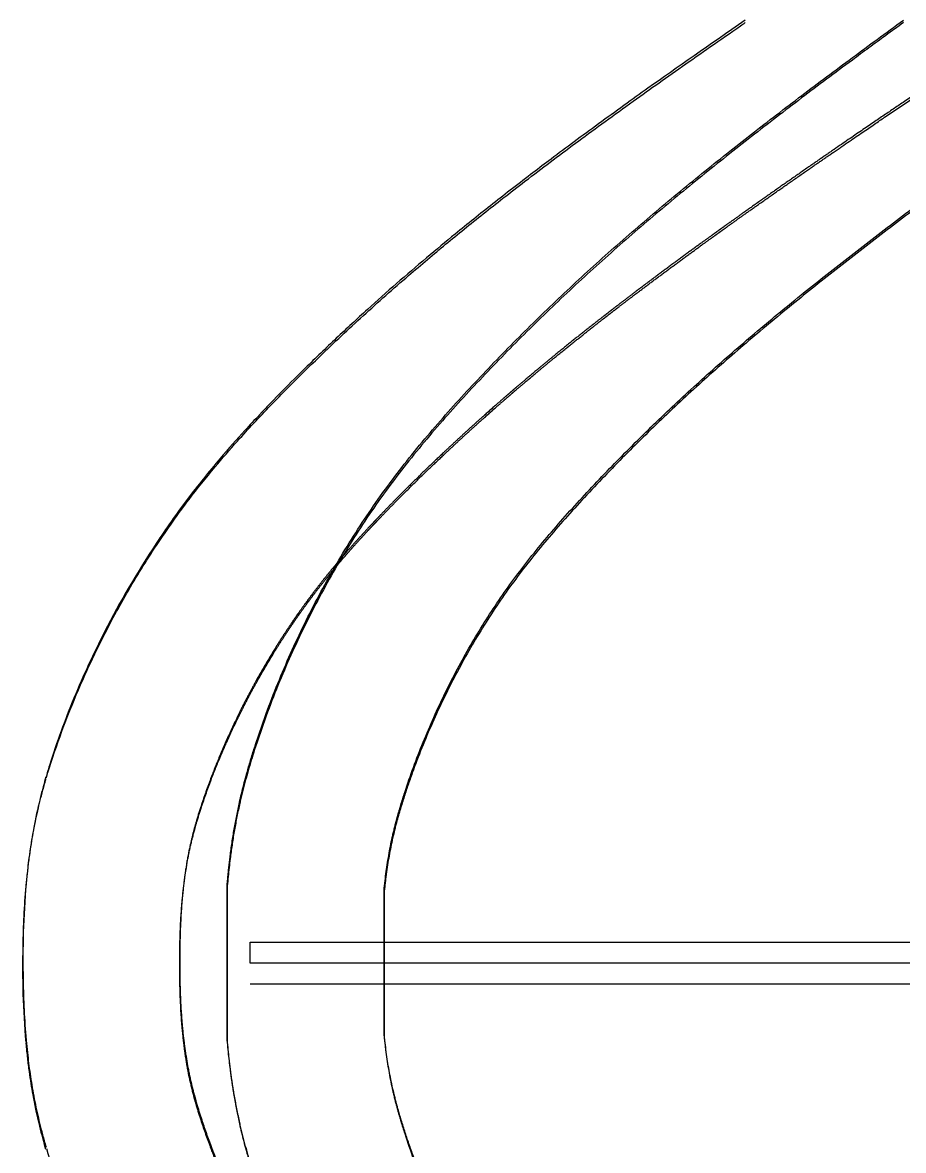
# Model space of a CAD drawing. Header units: inches. Extents: x -1514 to 1282, y -2074 to 286.
# Drawn here: x -1514.28 to -1505.85, y -2028.63 to -2017.84 of the extents above; entities that cross this region are included whole.
import ezdxf

# ---------------------------------------------------------------- set-up
doc = ezdxf.new("R2010")
doc.units = ezdxf.units.IN
doc.header["$LTSCALE"] = 0.1
doc.header["$MEASUREMENT"] = 0
doc.layers.add('pic', color=1, linetype='Continuous')

msp = doc.modelspace()

# ---------------------------------------------------------------- linework, layer by layer
at = {"color": 4, "linetype": 'Continuous', "lineweight": 25}
for p, q in [((-1512.31702, -2027.57374), (-1512.31702, -2026.0729)), ((-1510.81702, -2027.50669), (-1510.81702, -2026.13992))]:
    msp.add_line(p, q, dxfattribs=at)
for p, q in [((-1512.09774, -2026.83486), (-1512.09774, -2026.63486)), ((-1512.09774, -2026.63486), (-1432.65576, -2026.64029)), ((-1315.8957, -2026.83486), (-1512.09774, -2026.83486)), ((-1512.09774, -2027.03486), (-1432.65576, -2027.02942))]:
    msp.add_line(p, q)
at = {"color": 2, "linetype": 'Continuous', "lineweight": 25}
for points, degree, knots in [([(-1442.64849, -1995.5198), (-1442.7002, -1995.52649), (-1442.80454, -1995.54003), (-1443.00576, -1995.56632), (-1443.24825, -1995.59832), (-1443.52413, -1995.63528), (-1443.86768, -1995.68208), (-1444.29464, -1995.74153), (-1444.80617, -1995.81476), (-1445.3159, -1995.88977), (-1445.99358, -1995.99221), (-1446.8352, -1996.12453), (-1447.8448, -1996.29145), (-1449.2017, -1996.52662), (-1450.91347, -1996.84348), (-1452.65124, -1997.19188), (-1454.06219, -1997.49052), (-1455.13036, -1997.72441), (-1456.20686, -1997.9678), (-1457.2853, -1998.21916), (-1458.36674, -1998.47875), (-1459.45262, -1998.74689), (-1460.53614, -1999.02205), (-1461.97045, -1999.39673), (-1463.74685, -1999.88032), (-1465.49973, -2000.38387), (-1466.88893, -2000.79896), (-1467.9225, -2001.11585), (-1468.95547, -2001.44074), (-1470.33551, -2001.88569), (-1472.06394, -2002.46339), (-1474.14471, -2003.19149), (-1476.22948, -2003.95354), (-1477.97876, -2004.61992), (-1479.38687, -2005.17236), (-1480.80084, -2005.73776), (-1482.5666, -2006.46371), (-1484.68686, -2007.36733), (-1486.79458, -2008.29743), (-1488.89424, -2009.25609), (-1490.59454, -2010.0586), (-1491.92656, -2010.70336), (-1492.91609, -2011.19073), (-1493.89761, -2011.68266), (-1494.70846, -2012.09619), (-1495.35311, -2012.42928), (-1495.99455, -2012.7636), (-1496.77538, -2013.17587), (-1497.68181, -2013.66316), (-1498.55736, -2014.14284), (-1499.40005, -2014.61376), (-1500.21835, -2015.08074), (-1500.8823, -2015.46793), (-1501.40314, -2015.77678), (-1501.92458, -2016.08942), (-1502.57468, -2016.48568), (-1503.22353, -2016.88982), (-1503.73935, -2017.21634), (-1504.12485, -2017.46298), (-1504.50874, -2017.71123), (-1504.82728, -2017.91943), (-1505.08113, -2018.08666), (-1505.27093, -2018.21237), (-1505.46006, -2018.3383), (-1505.64849, -2018.46443), (-1505.80627, -2018.57061), (-1505.93482, -2018.65748), (-1506.03002, -2018.72196), (-1506.13344, -2018.79227), (-1506.24819, -2018.87055), (-1506.3527, -2018.94204), (-1506.44117, -2019.00267), (-1506.48796, -2019.03477), (-1506.51103, -2019.05061)], 3, [0.000009165, 0.000009165, 0.000009165, 0.000009165, 0.00196225, 0.003915336, 0.007821507, 0.011727677, 0.015633848, 0.02344619, 0.031258531, 0.039070873, 0.046883214, 0.062507898, 0.078132581, 0.093757264, 0.12500663, 0.156255997, 0.17188068, 0.187505363, 0.203130046, 0.218754729, 0.234379412, 0.250004095, 0.265628779, 0.281253462, 0.312502828, 0.343752194, 0.359376878, 0.375001561, 0.390626244, 0.406250927, 0.437500293, 0.46874966, 0.499999026, 0.531248392, 0.546873075, 0.562497759, 0.593747125, 0.624996491, 0.656245857, 0.687495224, 0.71874459, 0.734369273, 0.749993956, 0.76561864, 0.781243323, 0.789055664, 0.796868006, 0.812492689, 0.828117372, 0.843742055, 0.859366738, 0.874991422, 0.890616105, 0.898428446, 0.906240788, 0.921865471, 0.937490154, 0.945302496, 0.953114837, 0.960927179, 0.968739521, 0.972645691, 0.976551862, 0.980458033, 0.984364204, 0.988270375, 0.99022346, 0.992176545, 0.994129631, 0.996082716, 0.998035801, 0.999012344, 0.999988887, 0.999988887, 0.999988887, 0.999988887]), ([(-1506.51101, -2019.0733), (-1506.49841, -2019.06465), (-1506.47295, -2019.04718), (-1506.42402, -2019.01362), (-1506.3652, -2018.97332), (-1506.29882, -2018.92788), (-1506.21582, -2018.87114), (-1506.12218, -2018.80727), (-1505.99643, -2018.72187), (-1505.83681, -2018.61387), (-1505.64802, -2018.48683), (-1505.4592, -2018.36043), (-1505.26978, -2018.23431), (-1505.07986, -2018.10853), (-1504.82574, -2017.94112), (-1504.50679, -2017.73267), (-1504.12245, -2017.48414), (-1503.73651, -2017.23723), (-1503.2201, -2016.91037), (-1502.57056, -2016.50584), (-1501.91979, -2016.10922), (-1501.39782, -2015.79631), (-1500.87644, -2015.48719), (-1500.21165, -2015.09958), (-1499.3924, -2014.63215), (-1498.54859, -2014.16069), (-1497.67196, -2013.68052), (-1496.76446, -2013.19277), (-1495.98274, -2012.78012), (-1495.34064, -2012.44553), (-1494.69554, -2012.11229), (-1493.88411, -2011.69856), (-1492.90202, -2011.20646), (-1491.91201, -2010.71898), (-1490.57932, -2010.07406), (-1488.87824, -2009.27139), (-1486.77803, -2008.31274), (-1484.67019, -2007.38284), (-1482.55007, -2006.47953), (-1480.78464, -2005.75392), (-1479.37108, -2005.18886), (-1477.96352, -2004.63679), (-1476.21507, -2003.97092), (-1474.13137, -2003.20948), (-1472.05168, -2002.48196), (-1470.32419, -2001.90473), (-1468.9449, -2001.46013), (-1467.91254, -2001.13552), (-1466.87948, -2000.81887), (-1465.49099, -2000.40408), (-1463.73898, -1999.90089), (-1461.96383, -1999.41771), (-1460.53027, -1999.0433), (-1459.44726, -1998.76832), (-1458.36216, -1998.5004), (-1457.28148, -1998.24103), (-1456.20386, -1997.98988), (-1455.12822, -1997.74671), (-1454.06097, -1997.51303), (-1452.65128, -1997.21466), (-1450.91518, -1996.86659), (-1449.20509, -1996.55001), (-1447.84971, -1996.31505), (-1447.00896, -1996.17601), (-1446.3372, -1996.069), (-1445.83118, -1995.99044), (-1445.3237, -1995.9137), (-1444.81445, -1995.83873), (-1444.30394, -1995.76561), (-1443.87838, -1995.70633), (-1443.53724, -1995.65983), (-1443.25999, -1995.62268), (-1443.01395, -1995.59019), (-1442.80854, -1995.56334), (-1442.70142, -1995.54942), (-1442.64841, -1995.54256)], 3, [0.000010752, 0.000010752, 0.000010752, 0.000010752, 0.000499024, 0.000987295, 0.001963837, 0.002940379, 0.003916921, 0.005870006, 0.00782309, 0.011729259, 0.015635428, 0.019541597, 0.023447766, 0.027353935, 0.031260104, 0.039072442, 0.04688478, 0.054697117, 0.062509455, 0.078134131, 0.093758807, 0.101571145, 0.109383482, 0.125008158, 0.140632834, 0.15625751, 0.171882185, 0.187506861, 0.203131537, 0.210943875, 0.218756213, 0.234380888, 0.250005564, 0.26563024, 0.281254915, 0.312504267, 0.343753618, 0.37500297, 0.406252321, 0.437501673, 0.453126348, 0.468751024, 0.500000376, 0.531249727, 0.562499078, 0.59374843, 0.609373106, 0.624997781, 0.640622457, 0.656247133, 0.687496484, 0.718745836, 0.734370511, 0.749995187, 0.765619863, 0.781244539, 0.796869214, 0.81249389, 0.828118566, 0.843743242, 0.874992593, 0.906241944, 0.92186662, 0.937491296, 0.945303634, 0.953115972, 0.960928309, 0.968740647, 0.976552985, 0.984365323, 0.988271492, 0.992177661, 0.99608383, 0.998036914, 0.999989999, 0.999989999, 0.999989999, 0.999989999]), ([(-1506.51103, -2019.05061), (-1506.72336, -2019.19676), (-1507.0152, -2019.40021), (-1507.1699, -2019.50882), (-1507.28967, -2019.59335), (-1507.39096, -2019.66521), (-1507.45441, -2019.71043), (-1507.48565, -2019.73273), (-1507.50304, -2019.74517), (-1507.51617, -2019.75456), (-1507.53344, -2019.76693), (-1507.5541, -2019.78174), (-1507.59141, -2019.80851), (-1507.66528, -2019.86165), (-1507.7783, -2019.94341), (-1507.90451, -2020.03537), (-1508.02777, -2020.12587), (-1508.14807, -2020.2149), (-1508.2654, -2020.30243), (-1508.36548, -2020.37774), (-1508.42847, -2020.42545), (-1508.46332, -2020.45194), (-1508.49004, -2020.47229), (-1508.52232, -2020.49694), (-1508.56143, -2020.52689), (-1508.63157, -2020.58082), (-1508.73878, -2020.66394), (-1508.85861, -2020.75792), (-1509.00495, -2020.87405), (-1509.17437, -2021.011), (-1509.2968, -2021.11188), (-1509.3568, -2021.16181), (-1509.38992, -2021.18951), (-1509.41573, -2021.21118), (-1509.44437, -2021.23529), (-1509.47965, -2021.26512), (-1509.54302, -2021.31899), (-1509.66871, -2021.42702), (-1509.86112, -2021.59613), (-1510.04929, -2021.76655), (-1510.18164, -2021.88919), (-1510.28553, -2021.9869), (-1510.39302, -2022.08959), (-1510.49742, -2022.19095), (-1510.58702, -2022.27936), (-1510.64364, -2022.33593), (-1510.67494, -2022.3674), (-1510.69938, -2022.39207), (-1510.7264, -2022.41948), (-1510.75942, -2022.45314), (-1510.81769, -2022.51301), (-1510.90436, -2022.60353), (-1510.98575, -2022.69053), (-1511.03545, -2022.74464), (-1511.06246, -2022.77435), (-1511.08309, -2022.79718), (-1511.10685, -2022.82366), (-1511.13592, -2022.85633), (-1511.18729, -2022.91472), (-1511.26396, -2023.00401), (-1511.3363, -2023.09117), (-1511.38575, -2023.15235), (-1511.43324, -2023.21218), (-1511.50182, -2023.30114), (-1511.59688, -2023.42949), (-1511.76308, -2023.66793), (-1511.96714, -2023.99798), (-1512.1077, -2024.25517), (-1512.18241, -2024.40101), (-1512.24, -2024.51845), (-1512.29781, -2024.64188), (-1512.36544, -2024.79355), (-1512.45192, -2025.00331), (-1512.55984, -2025.29734), (-1512.611, -2025.46887)], 2, [0.00008814, 0.00008814, 0.00008814, 0.046926783, 0.070346104, 0.085958985, 0.101571866, 0.113281526, 0.119136357, 0.122063772, 0.124015382, 0.125966992, 0.127918602, 0.130846017, 0.136700848, 0.148410508, 0.164023389, 0.17963627, 0.195249151, 0.210862032, 0.226474913, 0.238184573, 0.244039404, 0.247942624, 0.251845844, 0.255749064, 0.261603895, 0.273313555, 0.288926436, 0.304539317, 0.327958638, 0.35137796, 0.36308762, 0.368942451, 0.372845671, 0.376748891, 0.380652111, 0.386506942, 0.398216602, 0.421635924, 0.452861685, 0.476281007, 0.491893888, 0.507506768, 0.523119649, 0.53873253, 0.550442191, 0.556297021, 0.560200241, 0.564103462, 0.568006682, 0.573861512, 0.585571173, 0.601184054, 0.612893714, 0.618748545, 0.622651765, 0.626554985, 0.630458205, 0.636313036, 0.648022696, 0.663635577, 0.675345238, 0.683151678, 0.694861339, 0.71047422, 0.733893541, 0.780732184, 0.827570826, 0.850990148, 0.866603028, 0.882215909, 0.89782879, 0.921248112, 0.952473873, 0.999312516, 0.999312516, 0.999312516]), ([(-1512.61094, -2025.49131), (-1512.55947, -2025.31907), (-1512.45136, -2025.02469), (-1512.36491, -2024.81506), (-1512.29739, -2024.66365), (-1512.23974, -2024.54061), (-1512.18211, -2024.42311), (-1512.1074, -2024.27729), (-1511.96682, -2024.02013), (-1511.76276, -2023.69014), (-1511.59654, -2023.45172), (-1511.50149, -2023.3234), (-1511.43295, -2023.23451), (-1511.3854, -2023.17462), (-1511.33592, -2023.11341), (-1511.26356, -2023.02624), (-1511.18691, -2022.93698), (-1511.13557, -2022.87863), (-1511.10652, -2022.846), (-1511.08277, -2022.81953), (-1511.06209, -2022.79665), (-1511.03504, -2022.7669), (-1510.98528, -2022.71273), (-1510.90386, -2022.6257), (-1510.81724, -2022.53524), (-1510.75905, -2022.47545), (-1510.72608, -2022.44185), (-1510.6991, -2022.41449), (-1510.67461, -2022.38978), (-1510.64328, -2022.35828), (-1510.58662, -2022.30167), (-1510.49699, -2022.21324), (-1510.3926, -2022.11189), (-1510.28522, -2022.00932), (-1510.18132, -2021.91158), (-1510.04897, -2021.78895), (-1509.86081, -2021.61855), (-1509.66844, -2021.44948), (-1509.54278, -2021.34148), (-1509.47942, -2021.28762), (-1509.44415, -2021.25781), (-1509.41552, -2021.2337), (-1509.38969, -2021.21203), (-1509.35656, -2021.18431), (-1509.29653, -2021.13436), (-1509.17406, -2021.03346), (-1509.00463, -2020.8965), (-1508.8583, -2020.78039), (-1508.73852, -2020.68644), (-1508.63135, -2020.60335), (-1508.56124, -2020.54945), (-1508.52215, -2020.51952), (-1508.48988, -2020.49488), (-1508.46316, -2020.47453), (-1508.42831, -2020.44804), (-1508.36532, -2020.40033), (-1508.26525, -2020.32503), (-1508.14793, -2020.2375), (-1508.02764, -2020.14848), (-1507.90439, -2020.05799), (-1507.77819, -2019.96604), (-1507.66519, -2019.8843), (-1507.59133, -2019.83116), (-1507.55403, -2019.8044), (-1507.53337, -2019.78959), (-1507.51609, -2019.77722), (-1507.50301, -2019.76786), (-1507.48568, -2019.75547), (-1507.45454, -2019.73323), (-1507.39127, -2019.68815), (-1507.29019, -2019.61643), (-1507.17056, -2019.53201), (-1507.01594, -2019.42345), (-1506.72389, -2019.21985), (-1506.51101, -2019.0733)], 2, [0.000675816, 0.000675816, 0.000675816, 0.047514806, 0.0787408, 0.102160295, 0.117773292, 0.133386289, 0.148999286, 0.172418781, 0.219257772, 0.266096762, 0.289516258, 0.305129255, 0.316839002, 0.324645501, 0.336355248, 0.351968245, 0.363677993, 0.369532867, 0.373436116, 0.377339365, 0.381242614, 0.387097488, 0.398807236, 0.414420233, 0.42612998, 0.431984854, 0.435888103, 0.439791353, 0.443694602, 0.449549476, 0.461259223, 0.47687222, 0.492485217, 0.508098214, 0.523711211, 0.547130706, 0.5783567, 0.601776195, 0.613485943, 0.619340816, 0.623244066, 0.627147315, 0.631050564, 0.636905438, 0.648615186, 0.672034681, 0.695454176, 0.711067173, 0.72668017, 0.738389918, 0.744244791, 0.748148041, 0.75205129, 0.755954539, 0.761809413, 0.77351916, 0.789132157, 0.804745154, 0.820358151, 0.835971148, 0.851584145, 0.863293892, 0.869148766, 0.872076203, 0.874027828, 0.875979452, 0.877931077, 0.880858514, 0.886713388, 0.898423135, 0.914036132, 0.929649129, 0.953068624, 0.999907615, 0.999907615, 0.999907615]), ([(-1512.74807, -2026.23272), (-1512.7463, -2026.21386), (-1512.7425, -2026.17502), (-1512.73697, -2026.12364), (-1512.73241, -2026.08484), (-1512.72875, -2026.05586), (-1512.72631, -2026.0374), (-1512.72289, -2026.01263), (-1512.71844, -2025.98192), (-1512.71004, -2025.92724), (-1512.69959, -2025.86653), (-1512.68764, -2025.80388), (-1512.67836, -2025.75833), (-1512.66869, -2025.71376), (-1512.65865, -2025.67011), (-1512.64979, -2025.63388), (-1512.64352, -2025.60923), (-1512.63934, -2025.59321), (-1512.63675, -2025.58338), (-1512.63239, -2025.56721), (-1512.62629, -2025.54511), (-1512.61924, -2025.52011), (-1512.61365, -2025.50068), (-1512.61094, -2025.49131)], 3, [0.002383545, 0.002383545, 0.002383545, 0.002383545, 0.064401766, 0.126419988, 0.188438209, 0.219447319, 0.25045643, 0.28146554, 0.312474651, 0.374492872, 0.498529314, 0.560547535, 0.622565756, 0.684583977, 0.746602198, 0.808620419, 0.83962953, 0.855134085, 0.87063864, 0.901647751, 0.932656861, 0.963665972, 0.994675082, 0.994675082, 0.994675082, 0.994675082]), ([(-1512.611, -2025.46887), (-1512.61396, -2025.47908), (-1512.62016, -2025.50068), (-1512.62734, -2025.52606), (-1512.63217, -2025.54353), (-1512.63463, -2025.55258), (-1512.63581, -2025.55697), (-1512.6362, -2025.55841), (-1512.63795, -2025.565), (-1512.64005, -2025.57293), (-1512.64403, -2025.58819), (-1512.6487, -2025.60643), (-1512.65411, -2025.62817), (-1512.66105, -2025.65685), (-1512.66949, -2025.69335), (-1512.6823, -2025.75215), (-1512.69442, -2025.81354), (-1512.70482, -2025.8721), (-1512.71236, -2025.91774), (-1512.71824, -2025.95635), (-1512.72222, -2025.98411), (-1512.72438, -2025.99968), (-1512.72613, -2026.0126), (-1512.72733, -2026.02166), (-1512.72914, -2026.03565), (-1512.73227, -2026.06065), (-1512.73689, -2026.10019), (-1512.74244, -2026.15196), (-1512.74627, -2026.19119), (-1512.74806, -2026.21022)], 3, [0.004946975, 0.004946975, 0.004946975, 0.004946975, 0.035961739, 0.066976503, 0.097991267, 0.113498649, 0.12125234, 0.125129186, 0.129006031, 0.144513413, 0.160020795, 0.191035559, 0.222050324, 0.253065088, 0.315094616, 0.377124144, 0.5011832, 0.563212728, 0.625242256, 0.687271784, 0.718286549, 0.733793931, 0.749301313, 0.764808695, 0.780316077, 0.811330841, 0.873360369, 0.935389897, 0.997419425, 0.997419425, 0.997419425, 0.997419425]), ([(-1512.74806, -2026.21022), (-1512.75243, -2026.259), (-1512.75968, -2026.35546), (-1512.76986, -2026.55843), (-1512.77348, -2026.7691), (-1512.77166, -2026.98495), (-1512.76736, -2027.14006), (-1512.75976, -2027.29158), (-1512.75245, -2027.38821), (-1512.74807, -2027.43699)], 3, [0.0000781715, 0.0000781715, 0.0000781715, 0.0000781715, 0.0048245819, 0.0095709923, 0.0190638131, 0.0238102235, 0.0285566339, 0.0333030443, 0.0380494547, 0.0380494547, 0.0380494547, 0.0380494547]), ([(-1512.74806, -2027.45949), (-1512.75243, -2027.41072), (-1512.75968, -2027.31426), (-1512.76986, -2027.11129), (-1512.77348, -2026.90061), (-1512.77166, -2026.68476), (-1512.76736, -2026.52965), (-1512.75976, -2026.37814), (-1512.75245, -2026.2815), (-1512.74807, -2026.23272)], 3, [0.0000781715, 0.0000781715, 0.0000781715, 0.0000781715, 0.0048245819, 0.0095709923, 0.0190638131, 0.0238102235, 0.0285566339, 0.0333030443, 0.0380494547, 0.0380494547, 0.0380494547, 0.0380494547]), ([(-1512.74807, -2027.43699), (-1512.7463, -2027.45585), (-1512.7425, -2027.49469), (-1512.73697, -2027.54608), (-1512.73241, -2027.58487), (-1512.72875, -2027.61386), (-1512.72631, -2027.63232), (-1512.72289, -2027.65709), (-1512.71844, -2027.68779), (-1512.71004, -2027.74247), (-1512.69959, -2027.80318), (-1512.68764, -2027.86584), (-1512.67836, -2027.91138), (-1512.66869, -2027.95595), (-1512.65865, -2027.9996), (-1512.64979, -2028.03583), (-1512.64352, -2028.06048), (-1512.63934, -2028.07651), (-1512.63675, -2028.08634), (-1512.63239, -2028.10251), (-1512.62629, -2028.12461), (-1512.61924, -2028.14961), (-1512.61365, -2028.16904), (-1512.61094, -2028.1784)], 3, [0.002383545, 0.002383545, 0.002383545, 0.002383545, 0.064401766, 0.126419988, 0.188438209, 0.219447319, 0.25045643, 0.28146554, 0.312474651, 0.374492872, 0.498529314, 0.560547535, 0.622565756, 0.684583977, 0.746602198, 0.808620419, 0.83962953, 0.855134085, 0.87063864, 0.901647751, 0.932656861, 0.963665972, 0.994675082, 0.994675082, 0.994675082, 0.994675082]), ([(-1512.611, -2028.20084), (-1512.61396, -2028.19064), (-1512.62016, -2028.16904), (-1512.62734, -2028.14365), (-1512.63217, -2028.12618), (-1512.63463, -2028.11714), (-1512.63581, -2028.11275), (-1512.6362, -2028.1113), (-1512.63795, -2028.10472), (-1512.64005, -2028.09679), (-1512.64403, -2028.08153), (-1512.6487, -2028.06328), (-1512.65411, -2028.04154), (-1512.66105, -2028.01286), (-1512.66949, -2027.97636), (-1512.6823, -2027.91757), (-1512.69442, -2027.85618), (-1512.70482, -2027.79761), (-1512.71236, -2027.75197), (-1512.71824, -2027.71337), (-1512.72222, -2027.68561), (-1512.72438, -2027.67003), (-1512.72613, -2027.65711), (-1512.72733, -2027.64806), (-1512.72914, -2027.63406), (-1512.73227, -2027.60906), (-1512.73689, -2027.56952), (-1512.74244, -2027.51776), (-1512.74627, -2027.47853), (-1512.74806, -2027.45949)], 3, [0.004946975, 0.004946975, 0.004946975, 0.004946975, 0.035961739, 0.066976503, 0.097991267, 0.113498649, 0.12125234, 0.125129186, 0.129006031, 0.144513413, 0.160020795, 0.191035559, 0.222050324, 0.253065088, 0.315094616, 0.377124144, 0.5011832, 0.563212728, 0.625242256, 0.687271784, 0.718286549, 0.733793931, 0.749301313, 0.764808695, 0.780316077, 0.811330841, 0.873360369, 0.935389897, 0.997419425, 0.997419425, 0.997419425, 0.997419425]), ([(-1512.61094, -2028.1784), (-1512.55947, -2028.35065), (-1512.45136, -2028.64503), (-1512.36491, -2028.85465), (-1512.29739, -2029.00606), (-1512.23974, -2029.12911), (-1512.18211, -2029.2466), (-1512.1074, -2029.39242), (-1511.96682, -2029.64959), (-1511.76276, -2029.97957), (-1511.59654, -2030.218), (-1511.50149, -2030.34632), (-1511.43295, -2030.4352), (-1511.3854, -2030.49509), (-1511.33592, -2030.55631), (-1511.26356, -2030.64348), (-1511.18691, -2030.73273), (-1511.13557, -2030.79109), (-1511.10652, -2030.82372), (-1511.08277, -2030.85018), (-1511.06209, -2030.87307), (-1511.03504, -2030.90282), (-1510.98528, -2030.95699), (-1510.90386, -2031.04402), (-1510.81724, -2031.13447), (-1510.75905, -2031.19426), (-1510.72608, -2031.22787), (-1510.6991, -2031.25522), (-1510.67461, -2031.27994), (-1510.64328, -2031.31144), (-1510.58662, -2031.36805), (-1510.49699, -2031.45648), (-1510.3926, -2031.55782), (-1510.28522, -2031.6604), (-1510.18132, -2031.75814), (-1510.04897, -2031.88076), (-1509.86081, -2032.05117), (-1509.66844, -2032.22024), (-1509.54278, -2032.32824), (-1509.47942, -2032.38209), (-1509.44415, -2032.41191), (-1509.41552, -2032.43601), (-1509.38969, -2032.45769), (-1509.35656, -2032.4854), (-1509.29653, -2032.53535), (-1509.17406, -2032.63626), (-1509.00463, -2032.77321), (-1508.8583, -2032.88933), (-1508.73852, -2032.98328), (-1508.63135, -2033.06636), (-1508.56124, -2033.12027), (-1508.52215, -2033.1502), (-1508.48988, -2033.17484), (-1508.46316, -2033.19519), (-1508.42831, -2033.22167), (-1508.36532, -2033.26938), (-1508.26525, -2033.34469), (-1508.14793, -2033.43221), (-1508.02764, -2033.52123), (-1507.90439, -2033.61172), (-1507.77819, -2033.70368), (-1507.66519, -2033.78542), (-1507.59133, -2033.83855), (-1507.55403, -2033.86532), (-1507.53337, -2033.88012), (-1507.51609, -2033.8925), (-1507.50301, -2033.90186), (-1507.48568, -2033.91425), (-1507.45454, -2033.93648), (-1507.39127, -2033.98157), (-1507.29019, -2034.05329), (-1507.17056, -2034.1377), (-1507.01594, -2034.24627), (-1506.72389, -2034.44987), (-1506.51101, -2034.59641)], 2, [0.000675816, 0.000675816, 0.000675816, 0.047514806, 0.0787408, 0.102160295, 0.117773292, 0.133386289, 0.148999286, 0.172418781, 0.219257772, 0.266096762, 0.289516258, 0.305129255, 0.316839002, 0.324645501, 0.336355248, 0.351968245, 0.363677993, 0.369532867, 0.373436116, 0.377339365, 0.381242614, 0.387097488, 0.398807236, 0.414420233, 0.42612998, 0.431984854, 0.435888103, 0.439791353, 0.443694602, 0.449549476, 0.461259223, 0.47687222, 0.492485217, 0.508098214, 0.523711211, 0.547130706, 0.5783567, 0.601776195, 0.613485943, 0.619340816, 0.623244066, 0.627147315, 0.631050564, 0.636905438, 0.648615186, 0.672034681, 0.695454176, 0.711067173, 0.72668017, 0.738389918, 0.744244791, 0.748148041, 0.75205129, 0.755954539, 0.761809413, 0.77351916, 0.789132157, 0.804745154, 0.820358151, 0.835971148, 0.851584145, 0.863293892, 0.869148766, 0.872076203, 0.874027828, 0.875979452, 0.877931077, 0.880858514, 0.886713388, 0.898423135, 0.914036132, 0.929649129, 0.953068624, 0.999907615, 0.999907615, 0.999907615]), ([(-1506.51103, -2034.61911), (-1506.72336, -2034.47296), (-1507.0152, -2034.26951), (-1507.1699, -2034.16089), (-1507.28967, -2034.07637), (-1507.39096, -2034.0045), (-1507.45441, -2033.95929), (-1507.48565, -2033.93698), (-1507.50304, -2033.92455), (-1507.51617, -2033.91515), (-1507.53344, -2033.90279), (-1507.5541, -2033.88798), (-1507.59141, -2033.86121), (-1507.66528, -2033.80806), (-1507.7783, -2033.72631), (-1507.90451, -2033.63434), (-1508.02777, -2033.54384), (-1508.14807, -2033.45482), (-1508.2654, -2033.36728), (-1508.36548, -2033.29197), (-1508.42847, -2033.24426), (-1508.46332, -2033.21778), (-1508.49004, -2033.19743), (-1508.52232, -2033.17278), (-1508.56143, -2033.14283), (-1508.63157, -2033.0889), (-1508.73878, -2033.00577), (-1508.85861, -2032.9118), (-1509.00495, -2032.79566), (-1509.17437, -2032.65871), (-1509.2968, -2032.55784), (-1509.3568, -2032.5079), (-1509.38992, -2032.4802), (-1509.41573, -2032.45854), (-1509.44437, -2032.43442), (-1509.47965, -2032.4046), (-1509.54302, -2032.35073), (-1509.66871, -2032.24269), (-1509.86112, -2032.07358), (-1510.04929, -2031.90316), (-1510.18164, -2031.78053), (-1510.28553, -2031.68281), (-1510.39302, -2031.58013), (-1510.49742, -2031.47876), (-1510.58702, -2031.39035), (-1510.64364, -2031.33378), (-1510.67494, -2031.30232), (-1510.69938, -2031.27764), (-1510.7264, -2031.25024), (-1510.75942, -2031.21657), (-1510.81769, -2031.1567), (-1510.90436, -2031.06619), (-1510.98575, -2030.97918), (-1511.03545, -2030.92507), (-1511.06246, -2030.89537), (-1511.08309, -2030.87254), (-1511.10685, -2030.84605), (-1511.13592, -2030.81339), (-1511.18729, -2030.75499), (-1511.26396, -2030.66571), (-1511.3363, -2030.57855), (-1511.38575, -2030.51736), (-1511.43324, -2030.45753), (-1511.50182, -2030.36858), (-1511.59688, -2030.24022), (-1511.76308, -2030.00179), (-1511.96714, -2029.67173), (-1512.1077, -2029.41455), (-1512.18241, -2029.2687), (-1512.24, -2029.15126), (-1512.29781, -2029.02784), (-1512.36544, -2028.87616), (-1512.45192, -2028.66641), (-1512.55984, -2028.37238), (-1512.611, -2028.20084)], 2, [0.00008814, 0.00008814, 0.00008814, 0.046926783, 0.070346104, 0.085958985, 0.101571866, 0.113281526, 0.119136357, 0.122063772, 0.124015382, 0.125966992, 0.127918602, 0.130846017, 0.136700848, 0.148410508, 0.164023389, 0.17963627, 0.195249151, 0.210862032, 0.226474913, 0.238184573, 0.244039404, 0.247942624, 0.251845844, 0.255749064, 0.261603895, 0.273313555, 0.288926436, 0.304539317, 0.327958638, 0.35137796, 0.36308762, 0.368942451, 0.372845671, 0.376748891, 0.380652111, 0.386506942, 0.398216602, 0.421635924, 0.452861685, 0.476281007, 0.491893888, 0.507506768, 0.523119649, 0.53873253, 0.550442191, 0.556297021, 0.560200241, 0.564103462, 0.568006682, 0.573861512, 0.585571173, 0.601184054, 0.612893714, 0.618748545, 0.622651765, 0.626554985, 0.630458205, 0.636313036, 0.648022696, 0.663635577, 0.675345238, 0.683151678, 0.694861339, 0.71047422, 0.733893541, 0.780732184, 0.827570826, 0.850990148, 0.866603028, 0.882215909, 0.89782879, 0.921248112, 0.952473873, 0.999312516, 0.999312516, 0.999312516])]:
    msp.add_open_spline(points, degree=degree, knots=knots, dxfattribs=at)
at = {"color": 2, "linetype": 'Continuous'}
for points, knots in [([(-1507.36152, -2017.81502), (-1507.70424, -2018.05092), (-1508.01433, -2018.26767), (-1508.43408, -2018.56659), (-1508.60652, -2018.6907), (-1508.92254, -2018.9215), (-1509.0743, -2019.03392), (-1509.27892, -2019.18784), (-1509.33465, -2019.23002), (-1509.45242, -2019.31979), (-1509.52318, -2019.37411), (-1509.65087, -2019.47303), (-1509.71375, -2019.52216), (-1509.89965, -2019.66865), (-1510.01982, -2019.76505), (-1510.22967, -2019.93655), (-1510.31462, -2020.00698), (-1510.50829, -2020.17038), (-1510.60297, -2020.2517), (-1510.79112, -2020.41615), (-1510.88405, -2020.49882), (-1511.07667, -2020.67328), (-1511.17566, -2020.76472), (-1511.37227, -2020.94999), (-1511.47401, -2021.04779), (-1511.6442, -2021.21497), (-1511.7105, -2021.28103), (-1511.86543, -2021.43834), (-1511.93847, -2021.51407), (-1512.05689, -2021.63959), (-1512.10339, -2021.68968), (-1512.22406, -2021.82192), (-1512.30746, -2021.91611), (-1512.49596, -2022.13749), (-1512.59756, -2022.26352), (-1512.80396, -2022.53693), (-1512.90278, -2022.67696), (-1513.17768, -2023.09207), (-1513.34236, -2023.37461), (-1513.5957, -2023.87042), (-1513.69589, -2024.08625), (-1513.87243, -2024.51247), (-1513.94942, -2024.72326), (-1514.02711, -2024.96967), (-1514.03791, -2025.00489), (-1514.04842, -2025.04011)], [0.00008814, 0.00008814, 0.00008814, 0.00008814, 0.111717538, 0.111717538, 0.168796633, 0.168796633, 0.225875727, 0.225875727, 0.249013578, 0.249013578, 0.27215143, 0.27215143, 0.295289281, 0.295289281, 0.341564984, 0.341564984, 0.378677134, 0.378677134, 0.415789285, 0.415789285, 0.452901435, 0.452901435, 0.4936431, 0.4936431, 0.534384765, 0.534384765, 0.565022442, 0.565022442, 0.595660119, 0.595660119, 0.616739002, 0.616739002, 0.652010019, 0.652010019, 0.703082308, 0.703082308, 0.754154596, 0.754154596, 0.851899122, 0.851899122, 0.919934883, 0.919934883, 0.987970644, 0.987970644, 0.999312516, 0.999312516, 0.999312516, 0.999312516]), ([(-1514.04814, -2025.06185), (-1513.9692, -2024.79765), (-1513.87397, -2024.53424), (-1513.691, -2024.101), (-1513.61214, -2023.93018), (-1513.45178, -2023.60851), (-1513.36657, -2023.44979), (-1513.18771, -2023.13981), (-1513.09362, -2022.98766), (-1512.89571, -2022.68914), (-1512.79182, -2022.54257), (-1512.60109, -2022.29179), (-1512.52123, -2022.19209), (-1512.36603, -2022.00673), (-1512.29481, -2021.9245), (-1512.16391, -2021.77827), (-1512.1179, -2021.72807), (-1512.01274, -2021.61516), (-1511.95804, -2021.55747), (-1511.84956, -2021.445), (-1511.7929, -2021.3872), (-1511.69385, -2021.28735), (-1511.64267, -2021.23635), (-1511.53997, -2021.13517), (-1511.48812, -2021.08465), (-1511.36513, -2020.96618), (-1511.29461, -2020.89923), (-1511.15633, -2020.76978), (-1511.08603, -2020.70488), (-1510.87367, -2020.51154), (-1510.72948, -2020.38386), (-1510.52252, -2020.20554), (-1510.46241, -2020.15431), (-1510.33938, -2020.05065), (-1510.28621, -2020.00634), (-1510.17004, -2019.91042), (-1510.11094, -2019.8621), (-1509.93093, -2019.71632), (-1509.80702, -2019.61781), (-1509.61026, -2019.46413), (-1509.53993, -2019.40971), (-1509.38197, -2019.28856), (-1509.30739, -2019.232), (-1509.1496, -2019.11324), (-1509.06884, -2019.05296), (-1508.82115, -2018.86959), (-1508.64874, -2018.74391), (-1508.37509, -2018.54726), (-1508.29905, -2018.49303), (-1508.13541, -2018.37692), (-1508.05079, -2018.31721), (-1507.78855, -2018.13314), (-1507.60259, -2018.00387), (-1507.3909, -2017.85797), (-1507.37626, -2017.84788), (-1507.36156, -2017.83776)], [0.000675816, 0.000675816, 0.000675816, 0.000675816, 0.08561554, 0.08561554, 0.139146797, 0.139146797, 0.192678054, 0.192678054, 0.246209311, 0.246209311, 0.299740568, 0.299740568, 0.340157944, 0.340157944, 0.37225838, 0.37225838, 0.395886769, 0.395886769, 0.419515159, 0.419515159, 0.441117368, 0.441117368, 0.462719577, 0.462719577, 0.484321786, 0.484321786, 0.513027123, 0.513027123, 0.541732459, 0.541732459, 0.599143131, 0.599143131, 0.62262963, 0.62262963, 0.646116129, 0.646116129, 0.669602628, 0.669602628, 0.716575626, 0.716575626, 0.741975699, 0.741975699, 0.772971861, 0.772971861, 0.803968024, 0.803968024, 0.865960349, 0.865960349, 0.898252804, 0.898252804, 0.930545259, 0.930545259, 0.995130168, 0.995130168, 0.999907615, 0.999907615, 0.999907615, 0.999907615]), ([(-1514.05195, -2025.05213), (-1514.06086, -2025.08292), (-1514.06952, -2025.11343), (-1514.08087, -2025.15446), (-1514.08479, -2025.16893), (-1514.10003, -2025.22677), (-1514.10964, -2025.26503), (-1514.14001, -2025.39266), (-1514.15909, -2025.48419), (-1514.18866, -2025.64798), (-1514.19996, -2025.71911), (-1514.21713, -2025.84461), (-1514.22155, -2025.88068), (-1514.23156, -2025.96914), (-1514.23654, -2026.01752), (-1514.24124, -2026.06739), (-1514.24138, -2026.06883), (-1514.24151, -2026.07027)], [0.004946975, 0.004946975, 0.004946975, 0.004946975, 0.08463487, 0.08463487, 0.140093526, 0.140093526, 0.254702673, 0.254702673, 0.519336094, 0.519336094, 0.734987229, 0.734987229, 0.864282675, 0.864282675, 0.993578121, 0.993578121, 0.997419425, 0.997419425, 0.997419425, 0.997419425]), ([(-1514.24154, -2026.09289), (-1514.23439, -2026.01654), (-1514.22616, -2025.94085), (-1514.20982, -2025.81191), (-1514.19919, -2025.73914), (-1514.17571, -2025.59851), (-1514.1623, -2025.52701), (-1514.13324, -2025.38774), (-1514.11778, -2025.32049), (-1514.08973, -2025.20991), (-1514.08056, -2025.17579), (-1514.06387, -2025.11624), (-1514.05775, -2025.09481), (-1514.05168, -2025.07386)], [0.002383545, 0.002383545, 0.002383545, 0.002383545, 0.206669405, 0.206669405, 0.410955265, 0.410955265, 0.615241125, 0.615241125, 0.819526985, 0.819526985, 0.938174056, 0.938174056, 0.994675082, 0.994675082, 0.994675082, 0.994675082]), ([(-1514.24207, -2026.07632), (-1514.26986, -2026.38639), (-1514.27626, -2026.69003), (-1514.26797, -2027.18971), (-1514.25934, -2027.37883), (-1514.24205, -2027.57126)], [0.0000781715, 0.0000781715, 0.0000781715, 0.0000781715, 0.0234960407, 0.0234960407, 0.0380494547, 0.0380494547, 0.0380494547, 0.0380494547]), ([(-1514.24207, -2027.59339), (-1514.26986, -2027.28332), (-1514.27626, -2026.97968), (-1514.26797, -2026.48), (-1514.25934, -2026.29088), (-1514.24205, -2026.09846)], [0.0000781715, 0.0000781715, 0.0000781715, 0.0000781715, 0.0234960407, 0.0234960407, 0.0380494547, 0.0380494547, 0.0380494547, 0.0380494547]), ([(-1514.24154, -2027.57682), (-1514.23439, -2027.65318), (-1514.22616, -2027.72886), (-1514.20982, -2027.85781), (-1514.19919, -2027.93057), (-1514.17571, -2028.07121), (-1514.1623, -2028.14271), (-1514.13324, -2028.28198), (-1514.11778, -2028.34923), (-1514.08973, -2028.4598), (-1514.08056, -2028.49393), (-1514.06387, -2028.55347), (-1514.05775, -2028.57491), (-1514.05168, -2028.59585)], [0.002383545, 0.002383545, 0.002383545, 0.002383545, 0.206669405, 0.206669405, 0.410955265, 0.410955265, 0.615241125, 0.615241125, 0.819526985, 0.819526985, 0.938174056, 0.938174056, 0.994675082, 0.994675082, 0.994675082, 0.994675082]), ([(-1514.05195, -2028.61759), (-1514.06086, -2028.58679), (-1514.06952, -2028.55628), (-1514.08087, -2028.51525), (-1514.08479, -2028.50079), (-1514.10003, -2028.44294), (-1514.10964, -2028.40469), (-1514.14001, -2028.27706), (-1514.15909, -2028.18552), (-1514.18866, -2028.02173), (-1514.19996, -2027.95061), (-1514.21713, -2027.82511), (-1514.22155, -2027.78904), (-1514.23156, -2027.70058), (-1514.23654, -2027.6522), (-1514.24124, -2027.60232), (-1514.24138, -2027.60088), (-1514.24151, -2027.59945)], [0.004946975, 0.004946975, 0.004946975, 0.004946975, 0.08463487, 0.08463487, 0.140093526, 0.140093526, 0.254702673, 0.254702673, 0.519336094, 0.519336094, 0.734987229, 0.734987229, 0.864282675, 0.864282675, 0.993578121, 0.993578121, 0.997419425, 0.997419425, 0.997419425, 0.997419425]), ([(-1514.04814, -2028.60786), (-1513.9692, -2028.87207), (-1513.87397, -2029.13547), (-1513.691, -2029.56871), (-1513.61214, -2029.73954), (-1513.45178, -2030.06121), (-1513.36657, -2030.21993), (-1513.18771, -2030.5299), (-1513.09362, -2030.68206), (-1512.89571, -2030.98057), (-1512.79182, -2031.12715), (-1512.60109, -2031.37792), (-1512.52123, -2031.47762), (-1512.36603, -2031.66299), (-1512.29481, -2031.74521), (-1512.16391, -2031.89145), (-1512.1179, -2031.94165), (-1512.01274, -2032.05456), (-1511.95804, -2032.11224), (-1511.84956, -2032.22471), (-1511.7929, -2032.28252), (-1511.69385, -2032.38236), (-1511.64267, -2032.43337), (-1511.53997, -2032.53455), (-1511.48812, -2032.58506), (-1511.36513, -2032.70354), (-1511.29461, -2032.77048), (-1511.15633, -2032.89994), (-1511.08603, -2032.96484), (-1510.87367, -2033.15817), (-1510.72948, -2033.28586), (-1510.52252, -2033.46418), (-1510.46241, -2033.51541), (-1510.33938, -2033.61907), (-1510.28621, -2033.66337), (-1510.17004, -2033.75929), (-1510.11094, -2033.80761), (-1509.93093, -2033.9534), (-1509.80702, -2034.05191), (-1509.61026, -2034.20559), (-1509.53993, -2034.26001), (-1509.38197, -2034.38115), (-1509.30739, -2034.43771), (-1509.1496, -2034.55648), (-1509.06884, -2034.61675), (-1508.82115, -2034.80013), (-1508.64874, -2034.92581), (-1508.37509, -2035.12246), (-1508.29905, -2035.17668), (-1508.13541, -2035.2928), (-1508.05079, -2035.35251), (-1507.78855, -2035.53657), (-1507.60259, -2035.66585), (-1507.3909, -2035.81175), (-1507.37626, -2035.82184), (-1507.36156, -2035.83196)], [0.000675816, 0.000675816, 0.000675816, 0.000675816, 0.08561554, 0.08561554, 0.139146797, 0.139146797, 0.192678054, 0.192678054, 0.246209311, 0.246209311, 0.299740568, 0.299740568, 0.340157944, 0.340157944, 0.37225838, 0.37225838, 0.395886769, 0.395886769, 0.419515159, 0.419515159, 0.441117368, 0.441117368, 0.462719577, 0.462719577, 0.484321786, 0.484321786, 0.513027123, 0.513027123, 0.541732459, 0.541732459, 0.599143131, 0.599143131, 0.62262963, 0.62262963, 0.646116129, 0.646116129, 0.669602628, 0.669602628, 0.716575626, 0.716575626, 0.741975699, 0.741975699, 0.772971861, 0.772971861, 0.803968024, 0.803968024, 0.865960349, 0.865960349, 0.898252804, 0.898252804, 0.930545259, 0.930545259, 0.995130168, 0.995130168, 0.999907615, 0.999907615, 0.999907615, 0.999907615])]:
    msp.add_open_spline(points, degree=3, knots=knots, dxfattribs=at)
at = {"color": 4, "linetype": 'Continuous', "lineweight": 25}
for points, knots in [([(-1512.13775, -2025.04499), (-1512.13232, -2025.02549), (-1512.12136, -2024.98612), (-1512.10407, -2024.92674), (-1512.08596, -2024.86643), (-1512.06697, -2024.8052), (-1512.0381, -2024.71475), (-1511.99814, -2024.59526), (-1511.92868, -2024.4), (-1511.83508, -2024.15795), (-1511.67257, -2023.77789), (-1511.44532, -2023.31366), (-1511.18753, -2022.86716), (-1510.96235, -2022.52205), (-1510.78539, -2022.27213), (-1510.59868, -2022.02847), (-1510.34055, -2021.7137), (-1510.06907, -2021.41032), (-1509.79142, -2021.11627), (-1509.51025, -2020.82797), (-1509.14871, -2020.47426), (-1508.70319, -2020.06416), (-1508.24471, -2019.66621), (-1507.77739, -2019.28034), (-1507.30256, -2018.90375), (-1506.90375, -2018.59756), (-1506.58116, -2018.35461), (-1506.34041, -2018.17545), (-1506.09487, -2017.99452), (-1505.93163, -2017.87557), (-1505.84774, -2017.81443)], [0, 0, 0, 0, 0.00607269, 0.01226018, 0.01856306, 0.02498187, 0.03151715, 0.04709142, 0.06285747, 0.09387431, 0.12525789, 0.18757416, 0.25013529, 0.28170795, 0.31310363, 0.34362407, 0.37564154, 0.43792099, 0.46872737, 0.50014749, 0.56199528, 0.62471816, 0.68716583, 0.74973706, 0.81230469, 0.87486397, 0.90550442, 0.93742728, 0.9678441, 1, 1, 1, 1]), ([(-1510.69115, -2025.44171), (-1510.68954, -2025.43592), (-1510.68619, -2025.42389), (-1510.6804, -2025.40326), (-1510.67429, -2025.38184), (-1510.66569, -2025.35245), (-1510.64786, -2025.29273), (-1510.60744, -2025.1638), (-1510.5377, -2024.96194), (-1510.44479, -2024.72187), (-1510.30905, -2024.40465), (-1510.119, -2024.01676), (-1509.90526, -2023.64703), (-1509.72145, -2023.36546), (-1509.57764, -2023.16225), (-1509.42424, -2022.96204), (-1509.25964, -2022.76122), (-1509.08539, -2022.56066), (-1508.90073, -2022.35786), (-1508.70891, -2022.1547), (-1508.44805, -2021.88726), (-1508.11369, -2021.56026), (-1507.70058, -2021.18016), (-1507.2738, -2020.80981), (-1506.83244, -2020.4454), (-1506.37908, -2020.08587), (-1505.9159, -2019.73024), (-1505.56285, -2019.46615), (-1505.32528, -2019.29068), (-1505.20674, -2019.20359), (-1505.0873, -2019.11631), (-1505.00595, -2019.05703), (-1504.96548, -2019.02754)], [0.000569762, 0.000569762, 0.000569762, 0.000569762, 0.002521487, 0.004473212, 0.008376661, 0.012280111, 0.01618356, 0.031797359, 0.063024956, 0.094252553, 0.12548015, 0.187935344, 0.250390538, 0.281618135, 0.312845732, 0.344073329, 0.375300926, 0.406528523, 0.43775612, 0.468983717, 0.500211314, 0.562666508, 0.625121701, 0.687576895, 0.750032089, 0.812487283, 0.874942477, 0.937397671, 0.95301147, 0.968625268, 0.984239067, 0.999852865, 0.999852865, 0.999852865, 0.999852865]), ([(-1512.31702, -2026.0729), (-1512.31547, -2026.05506), (-1512.3124, -2026.01959), (-1512.30729, -2025.96678), (-1512.30185, -2025.91468), (-1512.29603, -2025.86329), (-1512.28659, -2025.78599), (-1512.27237, -2025.68289), (-1512.25157, -2025.55369), (-1512.22791, -2025.42548), (-1512.20426, -2025.31226), (-1512.18154, -2025.214), (-1512.16059, -2025.12952), (-1512.14539, -2025.07326), (-1512.13775, -2025.04499)], [0, 0, 0, 0, 0.05133325, 0.10202406, 0.15207626, 0.20149385, 0.25028096, 0.37537746, 0.49997847, 0.62576353, 0.74966055, 0.83225541, 0.91569316, 1, 1, 1, 1]), ([(-1510.81702, -2026.13992), (-1510.8141, -2026.10949), (-1510.80764, -2026.04806), (-1510.79656, -2025.95988), (-1510.78356, -2025.87132), (-1510.76883, -2025.78376), (-1510.75226, -2025.69663), (-1510.73752, -2025.62737), (-1510.72459, -2025.57154), (-1510.71606, -2025.53647), (-1510.70958, -2025.51092), (-1510.70463, -2025.49192), (-1510.69854, -2025.46908), (-1510.69354, -2025.45056), (-1510.69115, -2025.44171)], [0.07294902, 0.07294902, 0.07294902, 0.07294902, 0.188148145, 0.30334727, 0.418546395, 0.53374552, 0.648944646, 0.764143771, 0.821743333, 0.879342896, 0.908142677, 0.936942459, 0.96574224, 0.994542021, 0.994542021, 0.994542021, 0.994542021]), ([(-1510.69212, -2028.20167), (-1510.69333, -2028.19725), (-1510.69582, -2028.18807), (-1510.70007, -2028.17234), (-1510.70424, -2028.1567), (-1510.70956, -2028.13614), (-1510.72058, -2028.09265), (-1510.73525, -2028.0311), (-1510.75325, -2027.94703), (-1510.77498, -2027.83287), (-1510.79081, -2027.73135), (-1510.80226, -2027.64263), (-1510.80766, -2027.5971), (-1510.81279, -2027.55022), (-1510.81564, -2027.52141), (-1510.81702, -2027.50669)], [0.005480101, 0.005480101, 0.005480101, 0.005480101, 0.019929245, 0.034378389, 0.063276677, 0.092174966, 0.121073254, 0.236666407, 0.352259561, 0.467852714, 0.699039021, 0.756835598, 0.814632174, 0.872428751, 0.930225328, 0.930225328, 0.930225328, 0.930225328]), ([(-1512.13802, -2028.60094), (-1512.14265, -2028.58393), (-1512.15187, -2028.55004), (-1512.16505, -2028.4992), (-1512.17768, -2028.44857), (-1512.18973, -2028.39815), (-1512.20703, -2028.32249), (-1512.22842, -2028.22068), (-1512.25205, -2028.09282), (-1512.27273, -2027.96378), (-1512.28836, -2027.84923), (-1512.30022, -2027.74841), (-1512.3093, -2027.66163), (-1512.31443, -2027.60319), (-1512.31702, -2027.57374)], [0, 0, 0, 0, 0.05076164, 0.10117168, 0.15123536, 0.20095802, 0.25034513, 0.37449357, 0.50002426, 0.62392243, 0.74972051, 0.83177867, 0.91519938, 1, 1, 1, 1]), ([(-1504.9661, -2034.61897), (-1505.00647, -2034.58958), (-1505.08774, -2034.5304), (-1505.24585, -2034.41477), (-1505.52429, -2034.20968), (-1505.91603, -2033.91661), (-1506.3794, -2033.56085), (-1506.83276, -2033.2013), (-1507.27415, -2032.83685), (-1507.70094, -2032.46647), (-1508.11407, -2032.08632), (-1508.44848, -2031.75925), (-1508.70936, -2031.49179), (-1508.90111, -2031.28868), (-1509.08583, -2031.0858), (-1509.26008, -2030.8852), (-1509.42463, -2030.68442), (-1509.57804, -2030.48416), (-1509.72182, -2030.28094), (-1509.90565, -2029.99929), (-1510.11935, -2029.62953), (-1510.30939, -2029.24154), (-1510.44509, -2028.92434), (-1510.52252, -2028.72417), (-1510.57978, -2028.56325), (-1510.61331, -2028.46308), (-1510.63884, -2028.3829), (-1510.65448, -2028.33211), (-1510.66569, -2028.29454), (-1510.67339, -2028.26807), (-1510.68205, -2028.23759), (-1510.68886, -2028.21332), (-1510.69212, -2028.20167)], [0.000170738, 0.000170738, 0.000170738, 0.000170738, 0.015784217, 0.031397695, 0.062624652, 0.125078566, 0.18753248, 0.249986394, 0.312440308, 0.374894221, 0.437348135, 0.499802049, 0.531029006, 0.562255963, 0.59348292, 0.624709877, 0.655936834, 0.687163791, 0.718390748, 0.749617705, 0.812071619, 0.874525532, 0.905752489, 0.936979446, 0.952592925, 0.968206403, 0.976013142, 0.983819882, 0.987723251, 0.991626621, 0.99552999, 0.99943336, 0.99943336, 0.99943336, 0.99943336]), ([(-1505.84775, -2035.83252), (-1505.90422, -2035.7914), (-1506.01514, -2035.71063), (-1506.17806, -2035.59113), (-1506.36738, -2035.45146), (-1506.58146, -2035.29212), (-1506.9042, -2035.04906), (-1507.30321, -2034.7427), (-1507.77824, -2034.36594), (-1508.2459, -2033.97975), (-1508.70532, -2033.58092), (-1509.15232, -2033.16929), (-1509.51542, -2032.81385), (-1509.79772, -2032.52414), (-1510.07563, -2032.22948), (-1510.34629, -2031.92657), (-1510.60273, -2031.61333), (-1510.787, -2031.37256), (-1510.96127, -2031.12638), (-1511.18385, -2030.78565), (-1511.4411, -2030.3412), (-1511.66926, -2029.87636), (-1511.83342, -2029.49317), (-1511.92801, -2029.24877), (-1511.99805, -2029.05193), (-1512.04275, -2028.91831), (-1512.07987, -2028.80081), (-1512.11022, -2028.70016), (-1512.12885, -2028.63367), (-1512.13802, -2028.60094)], [0, 0, 0, 0, 0.02163796, 0.04250185, 0.06259182, 0.09451965, 0.12517626, 0.1877593, 0.25035406, 0.31293386, 0.3754715, 0.43847037, 0.50058945, 0.53215967, 0.56308282, 0.62527076, 0.65696873, 0.68718865, 0.71803455, 0.74904391, 0.81115743, 0.87385817, 0.90558216, 0.93693004, 0.95278342, 0.96843966, 0.97928284, 0.9898021, 1, 1, 1, 1])]:
    msp.add_open_spline(points, degree=3, knots=knots, dxfattribs=at)
at = {"layer": 'pic', "color": 4, "linetype": 'Continuous', "lineweight": 25}
for p, q in [((-1512.31702, -2026.09598), (-1512.31702, -2027.59681)), ((-1510.81702, -2026.16303), (-1510.81702, -2027.52979))]:
    msp.add_line(p, q, dxfattribs=at)
for points, knots in [([(-1505.84775, -2017.83719), (-1505.90422, -2017.87831), (-1506.01514, -2017.95908), (-1506.17806, -2018.07859), (-1506.36738, -2018.21826), (-1506.58146, -2018.37759), (-1506.9042, -2018.62065), (-1507.30321, -2018.92702), (-1507.77824, -2019.30377), (-1508.2459, -2019.68997), (-1508.70532, -2020.0888), (-1509.15232, -2020.50043), (-1509.51542, -2020.85587), (-1509.79772, -2021.14558), (-1510.07563, -2021.44024), (-1510.34629, -2021.74315), (-1510.60273, -2022.05638), (-1510.787, -2022.29715), (-1510.96127, -2022.54334), (-1511.18385, -2022.88406), (-1511.4411, -2023.32851), (-1511.66926, -2023.79336), (-1511.83342, -2024.17654), (-1511.92801, -2024.42094), (-1511.99805, -2024.61779), (-1512.04275, -2024.7514), (-1512.07987, -2024.86891), (-1512.11022, -2024.96955), (-1512.12885, -2025.03605), (-1512.13802, -2025.06878)], [0, 0, 0, 0, 0.02163796, 0.04250185, 0.06259182, 0.09451965, 0.12517626, 0.1877593, 0.25035406, 0.31293386, 0.3754715, 0.43847037, 0.50058945, 0.53215967, 0.56308282, 0.62527076, 0.65696873, 0.68718865, 0.71803455, 0.74904391, 0.81115743, 0.87385817, 0.90558216, 0.93693004, 0.95278342, 0.96843966, 0.97928284, 0.9898021, 1, 1, 1, 1]), ([(-1504.9661, -2019.05074), (-1505.00647, -2019.08014), (-1505.08774, -2019.13931), (-1505.24585, -2019.25494), (-1505.52429, -2019.46003), (-1505.91603, -2019.7531), (-1506.3794, -2020.10887), (-1506.83276, -2020.46842), (-1507.27415, -2020.83287), (-1507.70094, -2021.20325), (-1508.11407, -2021.5834), (-1508.44848, -2021.91046), (-1508.70936, -2022.17792), (-1508.90111, -2022.38104), (-1509.08583, -2022.58392), (-1509.26008, -2022.78451), (-1509.42463, -2022.98529), (-1509.57804, -2023.18556), (-1509.72182, -2023.38878), (-1509.90565, -2023.67043), (-1510.11935, -2024.04019), (-1510.30939, -2024.42817), (-1510.44509, -2024.74538), (-1510.52252, -2024.94555), (-1510.57978, -2025.10647), (-1510.61331, -2025.20664), (-1510.63884, -2025.28682), (-1510.65448, -2025.3376), (-1510.66569, -2025.37518), (-1510.67339, -2025.40165), (-1510.68205, -2025.43212), (-1510.68886, -2025.4564), (-1510.69212, -2025.46805)], [0.000170738, 0.000170738, 0.000170738, 0.000170738, 0.015784217, 0.031397695, 0.062624652, 0.125078566, 0.18753248, 0.249986394, 0.312440308, 0.374894221, 0.437348135, 0.499802049, 0.531029006, 0.562255963, 0.59348292, 0.624709877, 0.655936834, 0.687163791, 0.718390748, 0.749617705, 0.812071619, 0.874525532, 0.905752489, 0.936979446, 0.952592925, 0.968206403, 0.976013142, 0.983819882, 0.987723251, 0.991626621, 0.99552999, 0.99943336, 0.99943336, 0.99943336, 0.99943336]), ([(-1512.13802, -2025.06878), (-1512.14265, -2025.08578), (-1512.15187, -2025.11967), (-1512.16505, -2025.17051), (-1512.17768, -2025.22114), (-1512.18973, -2025.27156), (-1512.20703, -2025.34722), (-1512.22842, -2025.44903), (-1512.25205, -2025.5769), (-1512.27273, -2025.70594), (-1512.28836, -2025.82048), (-1512.30022, -2025.92131), (-1512.3093, -2026.00809), (-1512.31443, -2026.06652), (-1512.31702, -2026.09598)], [0, 0, 0, 0, 0.05076164, 0.10117168, 0.15123536, 0.20095802, 0.25034513, 0.37449357, 0.50002426, 0.62392243, 0.74972051, 0.83177867, 0.91519938, 1, 1, 1, 1]), ([(-1510.69212, -2025.46805), (-1510.69333, -2025.47247), (-1510.69582, -2025.48165), (-1510.70007, -2025.49737), (-1510.70424, -2025.51301), (-1510.70956, -2025.53358), (-1510.72058, -2025.57707), (-1510.73525, -2025.63861), (-1510.75325, -2025.72268), (-1510.77498, -2025.83685), (-1510.79081, -2025.93837), (-1510.80226, -2026.02708), (-1510.80766, -2026.07261), (-1510.81279, -2026.11949), (-1510.81564, -2026.14831), (-1510.81702, -2026.16303)], [0.005480101, 0.005480101, 0.005480101, 0.005480101, 0.019929245, 0.034378389, 0.063276677, 0.092174966, 0.121073254, 0.236666407, 0.352259561, 0.467852714, 0.699039021, 0.756835598, 0.814632174, 0.872428751, 0.930225328, 0.930225328, 0.930225328, 0.930225328]), ([(-1510.81702, -2027.52979), (-1510.8141, -2027.56022), (-1510.80764, -2027.62165), (-1510.79656, -2027.70983), (-1510.78356, -2027.79839), (-1510.76883, -2027.88596), (-1510.75226, -2027.97309), (-1510.73752, -2028.04235), (-1510.72459, -2028.09817), (-1510.71606, -2028.13325), (-1510.70958, -2028.1588), (-1510.70463, -2028.1778), (-1510.69854, -2028.20064), (-1510.69354, -2028.21916), (-1510.69115, -2028.228)], [0.07294902, 0.07294902, 0.07294902, 0.07294902, 0.188148145, 0.30334727, 0.418546395, 0.53374552, 0.648944646, 0.764143771, 0.821743333, 0.879342896, 0.908142677, 0.936942459, 0.96574224, 0.994542021, 0.994542021, 0.994542021, 0.994542021]), ([(-1512.31702, -2027.59681), (-1512.31547, -2027.61466), (-1512.3124, -2027.65012), (-1512.30729, -2027.70294), (-1512.30185, -2027.75504), (-1512.29603, -2027.80642), (-1512.28659, -2027.88373), (-1512.27237, -2027.98683), (-1512.25157, -2028.11603), (-1512.22791, -2028.24423), (-1512.20426, -2028.35745), (-1512.18154, -2028.45571), (-1512.16059, -2028.5402), (-1512.14539, -2028.59645), (-1512.13775, -2028.62473)], [0, 0, 0, 0, 0.05133325, 0.10202406, 0.15207626, 0.20149385, 0.25028096, 0.37537746, 0.49997847, 0.62576353, 0.74966055, 0.83225541, 0.91569316, 1, 1, 1, 1]), ([(-1510.69115, -2028.228), (-1510.68954, -2028.2338), (-1510.68619, -2028.24582), (-1510.6804, -2028.26646), (-1510.67429, -2028.28787), (-1510.66569, -2028.31727), (-1510.64786, -2028.37698), (-1510.60744, -2028.50592), (-1510.5377, -2028.70778), (-1510.44479, -2028.94785), (-1510.30905, -2029.26506), (-1510.119, -2029.65296), (-1509.90526, -2030.02269), (-1509.72145, -2030.30426), (-1509.57764, -2030.50746), (-1509.42424, -2030.70768), (-1509.25964, -2030.90849), (-1509.08539, -2031.10906), (-1508.90073, -2031.31185), (-1508.70891, -2031.51502), (-1508.44805, -2031.78245), (-1508.11369, -2032.10946), (-1507.70058, -2032.48955), (-1507.2738, -2032.85991), (-1506.83244, -2033.22431), (-1506.37908, -2033.58385), (-1505.9159, -2033.93947), (-1505.56285, -2034.20357), (-1505.32528, -2034.37903), (-1505.20674, -2034.46613), (-1505.0873, -2034.5534), (-1505.00595, -2034.61269), (-1504.96548, -2034.64218)], [0.000569762, 0.000569762, 0.000569762, 0.000569762, 0.002521487, 0.004473212, 0.008376661, 0.012280111, 0.01618356, 0.031797359, 0.063024956, 0.094252553, 0.12548015, 0.187935344, 0.250390538, 0.281618135, 0.312845732, 0.344073329, 0.375300926, 0.406528523, 0.43775612, 0.468983717, 0.500211314, 0.562666508, 0.625121701, 0.687576895, 0.750032089, 0.812487283, 0.874942477, 0.937397671, 0.95301147, 0.968625268, 0.984239067, 0.999852865, 0.999852865, 0.999852865, 0.999852865]), ([(-1512.13775, -2028.62473), (-1512.13232, -2028.64423), (-1512.12136, -2028.6836), (-1512.10407, -2028.74297), (-1512.08596, -2028.80329), (-1512.06697, -2028.86452), (-1512.0381, -2028.95497), (-1511.99814, -2029.07445), (-1511.92868, -2029.26971), (-1511.83508, -2029.51177), (-1511.67257, -2029.89182), (-1511.44532, -2030.35606), (-1511.18753, -2030.80255), (-1510.96235, -2031.14767), (-1510.78539, -2031.39759), (-1510.59868, -2031.64125), (-1510.34055, -2031.95602), (-1510.06907, -2032.25939), (-1509.79142, -2032.55345), (-1509.51025, -2032.84175), (-1509.14871, -2033.19545), (-1508.70319, -2033.60555), (-1508.24471, -2034.00351), (-1507.77739, -2034.38938), (-1507.30256, -2034.76596), (-1506.90375, -2035.07215), (-1506.58116, -2035.3151), (-1506.34041, -2035.49426), (-1506.09487, -2035.67519), (-1505.93163, -2035.79415), (-1505.84774, -2035.85528)], [0, 0, 0, 0, 0.00607269, 0.01226018, 0.01856306, 0.02498187, 0.03151715, 0.04709142, 0.06285747, 0.09387431, 0.12525789, 0.18757416, 0.25013529, 0.28170795, 0.31310363, 0.34362407, 0.37564154, 0.43792099, 0.46872737, 0.50014749, 0.56199528, 0.62471816, 0.68716583, 0.74973706, 0.81230469, 0.87486397, 0.90550442, 0.93742728, 0.9678441, 1, 1, 1, 1])]:
    msp.add_open_spline(points, degree=3, knots=knots, dxfattribs=at)

doc.saveas('drawing.dxf')
